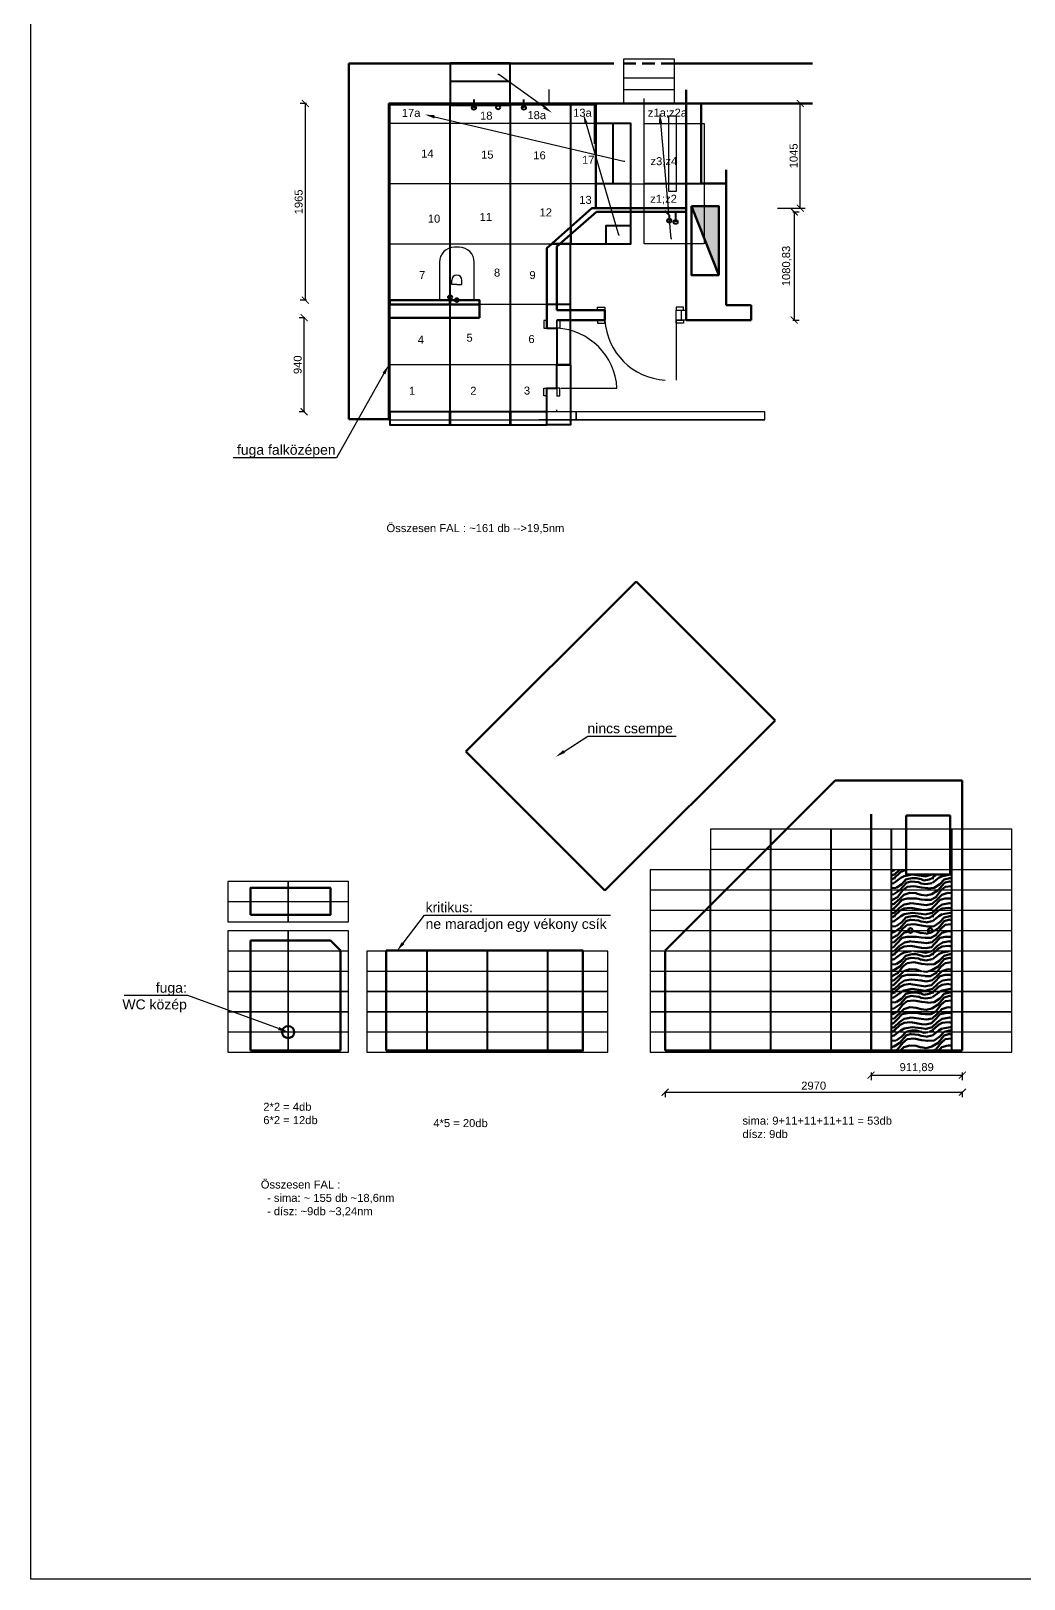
# Model space of a CAD drawing. Header units: metres. Extents: x -98677 to 89321, y -16450 to 242692.
# Drawn here: x 24521 to 34444, y 105716 to 121188 of the extents above; entities that cross this region are included whole.
import ezdxf
from ezdxf import colors
from ezdxf.entities.mleader import LeaderData, LeaderLine
from ezdxf.math import Vec2, Vec3

# ---------------------------------------------------------------- set-up
doc = ezdxf.new("R2010")
doc.units = ezdxf.units.M
doc.header["$LTSCALE"] = 0.001
doc.linetypes.add('DASHED', pattern=[19.05, 12.7, -6.35])
for name, color, linetype, lineweight in [('ajtók', 7, 'Continuous', 25), ('fűtés - vissza', 5, 'Continuous', 40), ('gépészet - víz', 5, 'Continuous', 40), ('külső fal', 7, 'Continuous', 50), ('külső fal - sz', 7, 'DASHED', 50)]:
    doc.layers.add(name, color=color, linetype=linetype, lineweight=lineweight)
for name, color, linetype in [('Csempe', 122, 'Continuous'), ('gépészet - víz - műtárgy', 252, 'Continuous'), ('lépcső', 170, 'Continuous'), ('Méret', 7, 'Continuous'), ('szerk', 70, 'Continuous'), ('újfal - gipszkarton', 1, 'Continuous')]:
    doc.layers.add(name, color=color, linetype=linetype)
doc.layers.add('gépészet - víz - csatorna', color=7, linetype='Continuous', lineweight=40, true_color=0x985223)
doc.styles.add('dada', font='arial.ttf', dxfattribs={"height": 80})
doc.dimstyles.new('kicsi folyamatos', dxfattribs={"dimscale": 100, "dimtxt": 1, "dimasz": 0.7, "dimexe": 0.5, "dimexo": 0, "dimgap": 0.25, "dimtad": 1, "dimtxsty": 'dada', "dimblk1": 'ARCHTICK', "dimblk2": 'ARCHTICK', "dimsah": 1, "dimcen": 2.5, "dimadec": 0, "dimazin": 0, "dimtfac": 1, "dimtmove": 0, "dimatfit": 3, "dimldrblk": 'ARCHTICK', "dimfxl": 1, "dimarcsym": 0})

# ---------------------------------------------------------------- blocks, each defined once
blk = doc.blocks.new('WC')
at = {"layer": 'gépészet - víz - műtárgy', "ltscale": 10000}
for p, q in [((0, 174), (0, -174)), ((379, 174), (0, 174)), ((155, 0), (155, 50)), ((155, 50), (201, 50)), ((251, 0), (251, 0)), ((529, -24), (529, 24)), ((155, 0), (155, -50)), ((155, -50), (201, -50)), ((251, 0), (251, 0)), ((0, -174), (379, -174))]:
    blk.add_line(p, q, dxfattribs=at)
for centre, radius, start, end in [((379, 24), 150, 0, 90), ((201, 0), 50, 0, 90), ((201, 0), 50, 270, 0), ((379, -24), 150, 270, 0)]:
    blk.add_arc(centre, radius, start, end, dxfattribs=at)
blk = doc.blocks.new('_ArchTick')
at = {"color": 0, "linetype": 'ByBlock', "const_width": 0.15}
blk.add_lwpolyline([(-0.5, -0.5), (0.5, 0.5)], dxfattribs=at)
blk = doc.blocks.new('*D348')
at = {"layer": 'Defpoints', "color": 0, "ltscale": 10000}
for p in [(27273, 120463), (27262, 118498), (27273, 118498)]:
    blk.add_point(p, dxfattribs=at)
at = {"layer": 'Méret', "color": 0, "lineweight": -2, "ltscale": 10000}
for p, q in [((27273, 120463), (27212, 120463)), ((27262, 120463), (27262, 118498)), ((27273, 118498), (27212, 118498))]:
    blk.add_line(p, q, dxfattribs=at)
at = {"layer": 'Méret', "color": 0, "lineweight": -2, "ltscale": 10000, "xscale": 70, "yscale": 70, "zscale": 70}
for p, rotation in [((27262, 120463), 90), ((27262, 118498), 270)]:
    blk.add_blockref('_ArchTick', p, dxfattribs=dict(at, rotation=rotation))
at = {"layer": 'Méret', "color": 0, "ltscale": 10000, "insert": (27196, 119480), "char_height": 80, "attachment_point": 5, "rotation": 90, "style": 'dada'}
blk.add_mtext('1965', dxfattribs=at)
blk = doc.blocks.new('*D349')
at = {"layer": 'Defpoints', "color": 0, "ltscale": 10000}
for p in [(27251, 118322), (27256, 118322), (27256, 117382)]:
    blk.add_point(p, dxfattribs=at)
at = {"layer": 'Méret', "color": 0, "lineweight": -2, "ltscale": 10000}
for p, q in [((27256, 118322), (27201, 118322)), ((27251, 117382), (27251, 118322)), ((27256, 117382), (27201, 117382))]:
    blk.add_line(p, q, dxfattribs=at)
at = {"layer": 'Méret', "color": 0, "lineweight": -2, "ltscale": 10000, "xscale": 70, "yscale": 70, "zscale": 70}
for p, rotation in [((27251, 118322), 90), ((27251, 117382), 270)]:
    blk.add_blockref('_ArchTick', p, dxfattribs=dict(at, rotation=rotation))
at = {"layer": 'Méret', "color": 0, "ltscale": 10000, "insert": (27186, 117852), "char_height": 80, "attachment_point": 5, "rotation": 90, "style": 'dada'}
blk.add_mtext('940', dxfattribs=at)
blk = doc.blocks.new('*D351')
at = {"layer": 'Defpoints', "color": 0, "ltscale": 10000}
for p in [(32208, 120463), (32300, 120463), (31979, 119418)]:
    blk.add_point(p, dxfattribs=at)
at = {"layer": 'külső fal', "color": 0, "lineweight": -2, "ltscale": 10000}
for p, q in [((32300, 120463), (32158, 120463)), ((32208, 119418), (32208, 120463)), ((31979, 119418), (32258, 119418))]:
    blk.add_line(p, q, dxfattribs=at)
at = {"layer": 'külső fal', "color": 0, "lineweight": -2, "ltscale": 10000, "xscale": 70, "yscale": 70, "zscale": 70}
for p, rotation in [((32208, 120463), 90), ((32208, 119418), 270)]:
    blk.add_blockref('_ArchTick', p, dxfattribs=dict(at, rotation=rotation))
at = {"layer": 'külső fal', "color": 0, "ltscale": 10000, "insert": (32142, 119940), "char_height": 80, "attachment_point": 5, "rotation": 90, "style": 'dada'}
blk.add_mtext('1045', dxfattribs=at)
blk = doc.blocks.new('*D352')
at = {"layer": 'Defpoints', "color": 0, "ltscale": 10000}
for p in [(32133, 119380), (32133, 118299), (32147, 118299)]:
    blk.add_point(p, dxfattribs=at)
at = {"layer": 'külső fal', "color": 0, "lineweight": -2, "ltscale": 10000}
for p, q in [((32133, 119380), (32197, 119380)), ((32147, 119380), (32147, 118299)), ((32133, 118299), (32197, 118299))]:
    blk.add_line(p, q, dxfattribs=at)
at = {"layer": 'külső fal', "color": 0, "lineweight": -2, "ltscale": 10000, "xscale": 70, "yscale": 70, "zscale": 70}
for p, rotation in [((32147, 119380), 90), ((32147, 118299), 270)]:
    blk.add_blockref('_ArchTick', p, dxfattribs=dict(at, rotation=rotation))
at = {"layer": 'külső fal', "color": 0, "ltscale": 10000, "insert": (32074, 118839), "char_height": 80, "attachment_point": 5, "rotation": 90, "style": 'dada'}
blk.add_mtext('1080,83', dxfattribs=at)
blk = doc.blocks.new('*D376')
at = {"layer": 'Defpoints', "color": 0, "ltscale": 10000}
for p in [(30857, 110590), (33827, 110590), (33827, 110581)]:
    blk.add_point(p, dxfattribs=at)
at = {"layer": 'Méret', "color": 0, "lineweight": -2, "ltscale": 10000}
for p, q in [((30857, 110590), (30857, 110531)), ((30857, 110581), (33827, 110581)), ((33827, 110590), (33827, 110531))]:
    blk.add_line(p, q, dxfattribs=at)
at = {"layer": 'Méret', "color": 0, "lineweight": -2, "ltscale": 10000, "xscale": 70, "yscale": 70, "zscale": 70, "rotation": 180}
blk.add_blockref('_ArchTick', (30857, 110581), dxfattribs=at)
at = {"layer": 'Méret', "color": 0, "lineweight": -2, "ltscale": 10000, "xscale": 70, "yscale": 70, "zscale": 70}
blk.add_blockref('_ArchTick', (33827, 110581), dxfattribs=at)
at = {"layer": 'Méret', "color": 0, "ltscale": 10000, "insert": (32342, 110647), "char_height": 80, "attachment_point": 5, "style": 'dada'}
blk.add_mtext('2970', dxfattribs=at)
blk = doc.blocks.new('*D377')
at = {"layer": 'Defpoints', "color": 0, "ltscale": 10000}
for p in [(32915, 110778), (33827, 110778), (33827, 110752)]:
    blk.add_point(p, dxfattribs=at)
at = {"layer": 'Méret', "color": 0, "lineweight": -2, "ltscale": 10000}
for p, q in [((32915, 110778), (32915, 110702)), ((32915, 110752), (33827, 110752)), ((33827, 110778), (33827, 110702))]:
    blk.add_line(p, q, dxfattribs=at)
at = {"layer": 'Méret', "color": 0, "lineweight": -2, "ltscale": 10000, "xscale": 70, "yscale": 70, "zscale": 70, "rotation": 180}
blk.add_blockref('_ArchTick', (32915, 110752), dxfattribs=at)
at = {"layer": 'Méret', "color": 0, "lineweight": -2, "ltscale": 10000, "xscale": 70, "yscale": 70, "zscale": 70}
blk.add_blockref('_ArchTick', (33827, 110752), dxfattribs=at)
at = {"layer": 'Méret', "color": 0, "ltscale": 10000, "insert": (33371, 110825), "char_height": 80, "attachment_point": 5, "style": 'dada'}
blk.add_mtext('911,89', dxfattribs=at)

msp = doc.modelspace()

# ---------------------------------------------------------------- hatches: boundary and pattern name
at = {"layer": 'külső fal', "ltscale": 10000}
msp.add_hatch(color=256, dxfattribs=at).paths.add_polyline_path([(31119.466, 119438.571), (31393.811, 119438.571), (31393.811, 118748.083)])
h = msp.add_hatch(dxfattribs=at)
h.set_pattern_fill('WOOD3', color=256, scale=15, style=0)
h.set_pattern_definition([(355.2364, (5601.3, 7628.607), (-4191.000361, 380.996774), [45.8785, -4541.9692]), (11.3099, (5647.02, 7624.8), (1524.000287, 380.9991), [58.282, -1884.4447]), (45, (5704.17, 7636.23), (3e-14, 381.0001), [43.1052, -495.71]), (46.8476, (5734.649, 7666.707), (5334.0010797, 5714.9990618), [83.5598, -8272.4225]), (12.9946, (5791.8, 7727.667), (-3429.0002925, -761.999077), [50.8319, -5032.3421]), (0, (5841.33, 7739.1), (381, 381), [95.25, -285.75]), (350.5377, (5936.58, 7739.097), (-1905.000295, 380.99929), [46.3506, -2271.1818]), (354.2894, (5601.3, 7731.477), (-3428.99978, 381.000501), [38.2901, -3790.7126]), (0, (5639.4, 7727.67), (381, 381), [57.15, -323.85]), (28.3008, (5696.55, 7727.667), (4190.9981406, 2286.003381), [56.2539, -5569.1437]), (52.125, (5746.08, 7754.337), (-1524.000711, -1904.999657), [86.8813, -4257.187]), (39.2894, (5799.42, 7822.917), (2286.000244, 1904.99986), [54.1504, -5360.8773]), (6.3402, (5841.33, 7857.207), (3047.999772, 381.000602), [69.0021, -3381.0995]), (348.1113, (5909.909, 7864.827), (-5333.9989717, 1143.004014), [73.9769, -7323.7051]), (353.2902, (5601.299, 7849.587), (3429.00038, -380.9976688), [65.2165, -6456.4527]), (3.3665, (5666.069, 7841.967), (6095.9997417, 381.004177), [64.882, -6423.3144]), (33.6901, (5730.84, 7845.78), (-761.99983, -381.00051), [68.6859, -1305.0294]), (47.4896, (5787.989, 7883.877), (3809.9964637, 4191.0033047), [62.0222, -6140.2082]), (14.9314, (5829.899, 7929.597), (4191.000204, 1142.9988395), [59.1472, -5855.5635]), (0, (5887.05, 7944.84), (381, 381), [45.72, -335.28]), (347.0054, (5932.77, 7944.837), (3429.0002925, -761.999077), [50.8319, -5032.3421]), (0, (5719.4, 7563.84), (381, 381), [0, -381]), (223.1524, (5772.749, 7620.987), (5714.9990618, 5334.0010797), [83.5598, -8272.4225]), (206.5651, (5711.79, 7944.84), (-380.99968, -381.0005), [34.0778, -817.8641]), (188.1301, (5681.31, 7929.597), (-2285.999915, -380.999755), [53.8814, -2640.1951]), (156.8014, (5627.97, 7921.977), (-1904.999897, 762.000505), [29.0162, -2872.5933]), (26.5651, (5772.75, 7620.99), (380.99968, 381.0005), [42.597, -809.345]), (6.7098, (5810.849, 7640.037), (-3429.00038, -380.9976688), [65.2165, -6456.4527]), (349.8753, (5875.619, 7647.657), (6476.9995389, -1143.0032723), [108.3674, -10728.387]), (349.6952, (5601.3, 7586.697), (2286.000366, -380.998048), [42.597, -4217.1122]), (15.5241, (5643.209, 7579.077), (-4191.0003904, -1142.9991533), [71.1765, -7046.4906]), (42.8789, (5711.789, 7598.127), (-4953.000302, -4571.999906), [72.79, -7206.2047]), (34.6952, (5765.129, 7647.657), (3809.9978127, 2667.00328), [60.2414, -5963.8974]), (9.4623, (5814.66, 7681.947), (1905.000295, 380.99929), [69.526, -2248.0067]), (353.4181, (5883.239, 7693.377), (-6477.0005479, 761.9949328), [99.7172, -9872.0072]), (351.8699, (5601.3, 7681.947), (-2285.999915, 380.999755), [53.8814, -2640.1951]), (11.3099, (5654.64, 7674.33), (1524.000287, 380.9991), [58.282, -1884.4447]), (42.5104, (5711.789, 7685.757), (-4191.0033047, -3809.9964637), [62.0222, -6140.2082]), (45, (5757.5, 7727.67), (3e-14, 381.0001), [70.0461, -468.7694]), (17.354, (5807.039, 7777.197), (-4953.0007693, -1523.9979054), [63.8674, -6322.8565]), (356.6335, (5867.999, 7796.247), (-6095.9997417, 381.004177), [64.882, -6423.3144]), (342.8973, (5932.77, 7792.437), (3810.0006595, -1142.998283), [51.8217, -5130.3387]), (351.2538, (5601.3, 7777.197), (2666.999747, -381.001599), [50.1125, -4961.1599]), (14.9314, (5650.829, 7769.577), (4191.000204, 1142.9988395), [59.1472, -5855.5635]), (32.0054, (5707.98, 7784.817), (-1904.999598, -1143.000421), [71.8871, -3522.46]), (49.8991, (5768.939, 7822.917), (-4190.9992608, -4953.0007352), [94.6385, -9369.2053]), (15.9454, (5829.9, 7895.307), (-1524.000048, -380.999958), [55.4744, -2718.2475]), (353.991, (5883.239, 7910.547), (3809.999905, -380.99974), [72.79, -7206.2047]), (336.8014, (5955.63, 7902.927), (1904.999897, -762.000505), [29.0162, -2872.5933]), (350.5377, (5601.3, 7891.497), (-1905.000295, 380.99929), [46.3506, -2271.1818]), (10.008, (5647.019, 7883.877), (4190.9998303, 762.001323), [65.7709, -6511.309]), (37.4054, (5711.789, 7895.307), (4952.9971292, 3810.003792), [81.5374, -8072.2184]), (29.0546, (5776.56, 7563.837), (2667.000147, 1524.00001), [39.2262, -3883.4088]), (10.7843, (5810.849, 7582.887), (-6095.999811, -1143.0002094), [81.4487, -8063.4013]), (352.875, (5890.86, 7598.127), (-2667.000145, 380.999345), [92.1517, -2979.5686])])
h.paths.add_polyline_path([(33118.716, 112601.567), (33118.716, 112401.567), (33718.716, 112401.567), (33718.716, 112601.567)])
h.paths.add_polyline_path([(33118.716, 112804.567), (33267.161, 112804.567), (33267.161, 112757.455), (33707.161, 112757.455), (33707.161, 112804.567), (33718.716, 112804.567), (33718.716, 112604.567), (33118.716, 112604.567)])
h.paths.add_polyline_path([(33118.716, 112398.567), (33718.716, 112398.567), (33718.716, 112198.567), (33528.361, 112198.567, 0.951144044), (33483.99, 112198.567), (33330.331, 112198.567, 0.951144044), (33285.96, 112198.567), (33118.716, 112198.567)])
h.paths.add_polyline_path([(33118.716, 111789.567), (33118.716, 111589.567), (33718.716, 111589.567), (33718.716, 111789.567)])
h.paths.add_polyline_path([(33118.716, 111383.567), (33118.716, 111183.567), (33718.716, 111183.567), (33718.716, 111383.567)])
h.paths.add_polyline_path([(33118.716, 112195.567), (33286.013, 112195.567, 0.91831596), (33330.278, 112195.567), (33484.043, 112195.567, 0.91831596), (33528.308, 112195.567), (33718.716, 112195.567), (33718.716, 111995.567), (33118.716, 111995.567)])
h.paths.add_polyline_path([(33118.716, 111992.567), (33118.716, 111792.567), (33718.716, 111792.567), (33718.716, 111992.567)])
h.paths.add_polyline_path([(33118.716, 111586.567), (33118.716, 111386.567), (33718.716, 111386.567), (33718.716, 111586.567)])
h.paths.add_polyline_path([(33718.716, 110997.455), (33718.716, 111180.567), (33118.716, 111180.567), (33118.716, 110997.455)])

# ---------------------------------------------------------------- linework, layer by layer
at = {"ltscale": 10000}
for p, q in [((30166.448, 120462.758), (30166.448, 119462.758)), ((31096.448, 120462.758), (30196.448, 120462.758)), ((31066.448, 119462.758), (31066.448, 120462.758))]:
    msp.add_line(p, q, dxfattribs=at)
msp.add_lwpolyline([(24521.022, 133538.16), (89320.646, 133538.16), (89320.646, 105716.099), (24521.022, 105716.099)], close=True, dxfattribs=at)
at = {"layer": 'ajtók', "ltscale": 10000}
for p, q in [((30966.448, 118298.758), (30966.448, 117698.758)), ((29816.448, 117618.758), (30376.448, 117618.758))]:
    msp.add_line(p, q, dxfattribs=at)
for points in [[(30946.448, 120457.564), (30446.448, 120457.564), (30446.448, 120909.936), (30946.448, 120909.936)], [(30256.448, 118398.758), (30180.492, 118398.758), (30180.492, 118428.885), (30256.448, 118428.885)], [(30966.448, 118398.758), (31042.405, 118398.758), (31042.405, 118428.885), (30966.448, 118428.885)], [(29676.448, 118218.758), (29676.448, 118294.714), (29646.321, 118294.714), (29646.321, 118218.758)], [(29776.448, 118218.758), (29776.448, 118294.714), (29806.575, 118294.714), (29806.575, 118218.758)], [(30256.448, 118298.758), (30180.492, 118298.758), (30180.492, 118268.631), (30256.448, 118268.631)], [(30966.448, 118298.758), (31042.405, 118298.758), (31042.405, 118268.631), (30966.448, 118268.631)], [(29676.448, 117618.758), (29676.448, 117542.802), (29646.321, 117542.802), (29646.321, 117618.758)], [(29776.448, 117618.758), (29776.448, 117542.802), (29806.575, 117542.802), (29806.575, 117618.758)]]:
    msp.add_lwpolyline(points, close=True, dxfattribs=at)
msp.add_lwpolyline([(30946.448, 120600.189), (30446.448, 120600.189), (30446.448, 120719.688), (30946.448, 120719.688)], dxfattribs=at)
for centre, start, end in [((29739.658, 117581.968), 3.3065792, 86.6934208), ((30893.239, 118335.548), 183.3065792, 266.6934208)]:
    msp.add_arc(centre, 637.852, start, end, dxfattribs=at)
at = {"layer": 'Csempe', "ltscale": 10000}
for p, q in [((30166.448, 119660.709), (30756.99, 119660.709)), ((28096.448, 118321.709), (28096.448, 117381.709))]:
    msp.add_line(p, q, dxfattribs=at)
for points in [[(28709.448, 120266.709), (29309.448, 120266.709), (29309.448, 120866.709), (28709.448, 120866.709)], [(29915.448, 120266.709), (30166.448, 120266.709), (30166.448, 120447.462), (29915.448, 120447.462)], [(28106.448, 119663.709), (28706.448, 119663.709), (28706.448, 120263.709), (28106.448, 120263.709)], [(28709.448, 119663.709), (29309.448, 119663.709), (29309.448, 120263.709), (28709.448, 120263.709)], [(29312.448, 119663.709), (29912.448, 119663.709), (29912.448, 120263.709), (29312.448, 120263.709)], [(29915.448, 119663.709), (30515.448, 119663.709), (30515.448, 120263.709), (29915.448, 120263.709)], [(30646.448, 120263.709), (31246.448, 120263.709), (31246.448, 119663.709), (30646.448, 119663.709)], [(28106.448, 119060.709), (28706.448, 119060.709), (28706.448, 119660.709), (28106.448, 119660.709)], [(28709.448, 119060.709), (29309.448, 119060.709), (29309.448, 119660.709), (28709.448, 119660.709)], [(29312.448, 119060.709), (29912.448, 119060.709), (29912.448, 119660.709), (29312.448, 119660.709)], [(29915.448, 119060.709), (30515.448, 119060.709), (30515.448, 119660.709), (29915.448, 119660.709)], [(30646.448, 119660.709), (31246.448, 119660.709), (31246.448, 119060.709), (30646.448, 119060.709)], [(28106.448, 118457.709), (28706.448, 118457.709), (28706.448, 119057.709), (28106.448, 119057.709)], [(28709.448, 118457.709), (29309.448, 118457.709), (29309.448, 119057.709), (28709.448, 119057.709)], [(29312.448, 118457.709), (29912.448, 118457.709), (29912.448, 119057.709), (29312.448, 119057.709)], [(28106.448, 117854.709), (28706.448, 117854.709), (28706.448, 118454.709), (28106.448, 118454.709)], [(28709.448, 117854.709), (29309.448, 117854.709), (29309.448, 118454.709), (28709.448, 118454.709)], [(29312.448, 117854.709), (29912.448, 117854.709), (29912.448, 118454.709), (29312.448, 118454.709)], [(28106.448, 117251.709), (28706.448, 117251.709), (28706.448, 117851.709), (28106.448, 117851.709)], [(28709.448, 117251.709), (29309.448, 117251.709), (29309.448, 117851.709), (28709.448, 117851.709)], [(29312.448, 117251.709), (29912.448, 117251.709), (29912.448, 117851.709), (29312.448, 117851.709)], [(31309.716, 113010.567), (31909.716, 113010.567), (31909.716, 113210.567), (31309.716, 113210.567)], [(31912.716, 113010.567), (32512.716, 113010.567), (32512.716, 113210.567), (31912.716, 113210.567)], [(32515.716, 113010.567), (33115.716, 113010.567), (33115.716, 113210.567), (32515.716, 113210.567)], [(33118.716, 113010.567), (33718.716, 113010.567), (33718.716, 113210.567), (33118.716, 113210.567)], [(33721.716, 113010.567), (34321.716, 113010.567), (34321.716, 113210.567), (33721.716, 113210.567)], [(31309.716, 112807.567), (31909.716, 112807.567), (31909.716, 113007.567), (31309.716, 113007.567)], [(31912.716, 112807.567), (32512.716, 112807.567), (32512.716, 113007.567), (31912.716, 113007.567)], [(32515.716, 112807.567), (33115.716, 112807.567), (33115.716, 113007.567), (32515.716, 113007.567)], [(33118.716, 112807.567), (33718.716, 112807.567), (33718.716, 113007.567), (33118.716, 113007.567)], [(33721.716, 112807.567), (34321.716, 112807.567), (34321.716, 113007.567), (33721.716, 113007.567)], [(30706.716, 112604.567), (31306.716, 112604.567), (31306.716, 112804.567), (30706.716, 112804.567)], [(31309.716, 112604.567), (31909.716, 112604.567), (31909.716, 112804.567), (31309.716, 112804.567)], [(31912.716, 112604.567), (32512.716, 112604.567), (32512.716, 112804.567), (31912.716, 112804.567)], [(32515.716, 112604.567), (33115.716, 112604.567), (33115.716, 112804.567), (32515.716, 112804.567)], [(33118.716, 112604.567), (33718.716, 112604.567), (33718.716, 112804.567), (33118.716, 112804.567)], [(33721.716, 112604.567), (34321.716, 112604.567), (34321.716, 112804.567), (33721.716, 112804.567)], [(26489.494, 112487.635), (27089.494, 112487.635), (27089.494, 112687.635), (26489.494, 112687.635)], [(27092.494, 112487.635), (27692.494, 112487.635), (27692.494, 112687.635), (27092.494, 112687.635)], [(26489.494, 112284.635), (27089.494, 112284.635), (27089.494, 112484.635), (26489.494, 112484.635)], [(27092.494, 112284.635), (27692.494, 112284.635), (27692.494, 112484.635), (27092.494, 112484.635)], [(30706.716, 112401.567), (31306.716, 112401.567), (31306.716, 112601.567), (30706.716, 112601.567)], [(31309.716, 112401.567), (31909.716, 112401.567), (31909.716, 112601.567), (31309.716, 112601.567)], [(31912.716, 112401.567), (32512.716, 112401.567), (32512.716, 112601.567), (31912.716, 112601.567)], [(32515.716, 112401.567), (33115.716, 112401.567), (33115.716, 112601.567), (32515.716, 112601.567)], [(33118.716, 112401.567), (33718.716, 112401.567), (33718.716, 112601.567), (33118.716, 112601.567)], [(33721.716, 112401.567), (34321.716, 112401.567), (34321.716, 112601.567), (33721.716, 112601.567)], [(30706.716, 112198.567), (31306.716, 112198.567), (31306.716, 112398.567), (30706.716, 112398.567)], [(31309.716, 112198.567), (31909.716, 112198.567), (31909.716, 112398.567), (31309.716, 112398.567)], [(31912.716, 112198.567), (32512.716, 112198.567), (32512.716, 112398.567), (31912.716, 112398.567)], [(32515.716, 112198.567), (33115.716, 112198.567), (33115.716, 112398.567), (32515.716, 112398.567)], [(33118.716, 112198.567), (33718.716, 112198.567), (33718.716, 112398.567), (33118.716, 112398.567)], [(33721.716, 112198.567), (34321.716, 112198.567), (34321.716, 112398.567), (33721.716, 112398.567)], [(26489.494, 111995.567), (27089.494, 111995.567), (27089.494, 112195.567), (26489.494, 112195.567)], [(27092.494, 111995.567), (27692.494, 111995.567), (27692.494, 112195.567), (27092.494, 112195.567)], [(30706.716, 111995.567), (31306.716, 111995.567), (31306.716, 112195.567), (30706.716, 112195.567)], [(31309.716, 111995.567), (31909.716, 111995.567), (31909.716, 112195.567), (31309.716, 112195.567)], [(31912.716, 111995.567), (32512.716, 111995.567), (32512.716, 112195.567), (31912.716, 112195.567)], [(32515.716, 111995.567), (33115.716, 111995.567), (33115.716, 112195.567), (32515.716, 112195.567)], [(33118.716, 111995.567), (33718.716, 111995.567), (33718.716, 112195.567), (33118.716, 112195.567)], [(33721.716, 111995.567), (34321.716, 111995.567), (34321.716, 112195.567), (33721.716, 112195.567)], [(26489.494, 111792.567), (27089.494, 111792.567), (27089.494, 111992.567), (26489.494, 111992.567)], [(27092.494, 111792.567), (27692.494, 111792.567), (27692.494, 111992.567), (27092.494, 111992.567)], [(27877.684, 111792.567), (28477.684, 111792.567), (28477.684, 111992.567), (27877.684, 111992.567)], [(28480.684, 111792.567), (29080.684, 111792.567), (29080.684, 111992.567), (28480.684, 111992.567)], [(29083.684, 111792.567), (29683.684, 111792.567), (29683.684, 111992.567), (29083.684, 111992.567)], [(29686.684, 111792.567), (30286.684, 111792.567), (30286.684, 111992.567), (29686.684, 111992.567)], [(30706.716, 111792.567), (31306.716, 111792.567), (31306.716, 111992.567), (30706.716, 111992.567)], [(31309.716, 111792.567), (31909.716, 111792.567), (31909.716, 111992.567), (31309.716, 111992.567)], [(31912.716, 111792.567), (32512.716, 111792.567), (32512.716, 111992.567), (31912.716, 111992.567)], [(32515.716, 111792.567), (33115.716, 111792.567), (33115.716, 111992.567), (32515.716, 111992.567)], [(33118.716, 111792.567), (33718.716, 111792.567), (33718.716, 111992.567), (33118.716, 111992.567)], [(33721.716, 111792.567), (34321.716, 111792.567), (34321.716, 111992.567), (33721.716, 111992.567)], [(26489.494, 111589.567), (27089.494, 111589.567), (27089.494, 111789.567), (26489.494, 111789.567)], [(27092.494, 111589.567), (27692.494, 111589.567), (27692.494, 111789.567), (27092.494, 111789.567)], [(27877.684, 111589.567), (28477.684, 111589.567), (28477.684, 111789.567), (27877.684, 111789.567)], [(28480.684, 111589.567), (29080.684, 111589.567), (29080.684, 111789.567), (28480.684, 111789.567)], [(29083.684, 111589.567), (29683.684, 111589.567), (29683.684, 111789.567), (29083.684, 111789.567)], [(29686.684, 111589.567), (30286.684, 111589.567), (30286.684, 111789.567), (29686.684, 111789.567)], [(30706.716, 111589.567), (31306.716, 111589.567), (31306.716, 111789.567), (30706.716, 111789.567)], [(31309.716, 111589.567), (31909.716, 111589.567), (31909.716, 111789.567), (31309.716, 111789.567)], [(31912.716, 111589.567), (32512.716, 111589.567), (32512.716, 111789.567), (31912.716, 111789.567)], [(32515.716, 111589.567), (33115.716, 111589.567), (33115.716, 111789.567), (32515.716, 111789.567)], [(33118.716, 111589.567), (33718.716, 111589.567), (33718.716, 111789.567), (33118.716, 111789.567)], [(33721.716, 111589.567), (34321.716, 111589.567), (34321.716, 111789.567), (33721.716, 111789.567)], [(26489.494, 111386.567), (27089.494, 111386.567), (27089.494, 111586.567), (26489.494, 111586.567)], [(27092.494, 111386.567), (27692.494, 111386.567), (27692.494, 111586.567), (27092.494, 111586.567)], [(27877.684, 111386.567), (28477.684, 111386.567), (28477.684, 111586.567), (27877.684, 111586.567)], [(28480.684, 111386.567), (29080.684, 111386.567), (29080.684, 111586.567), (28480.684, 111586.567)], [(29083.684, 111386.567), (29683.684, 111386.567), (29683.684, 111586.567), (29083.684, 111586.567)], [(29686.684, 111386.567), (30286.684, 111386.567), (30286.684, 111586.567), (29686.684, 111586.567)], [(30706.716, 111386.567), (31306.716, 111386.567), (31306.716, 111586.567), (30706.716, 111586.567)], [(31309.716, 111386.567), (31909.716, 111386.567), (31909.716, 111586.567), (31309.716, 111586.567)], [(31912.716, 111386.567), (32512.716, 111386.567), (32512.716, 111586.567), (31912.716, 111586.567)], [(32515.716, 111386.567), (33115.716, 111386.567), (33115.716, 111586.567), (32515.716, 111586.567)], [(33118.716, 111386.567), (33718.716, 111386.567), (33718.716, 111586.567), (33118.716, 111586.567)], [(33721.716, 111386.567), (34321.716, 111386.567), (34321.716, 111586.567), (33721.716, 111586.567)], [(26489.494, 111183.567), (27089.494, 111183.567), (27089.494, 111383.567), (26489.494, 111383.567)], [(27092.494, 111183.567), (27692.494, 111183.567), (27692.494, 111383.567), (27092.494, 111383.567)], [(27877.684, 111183.567), (28477.684, 111183.567), (28477.684, 111383.567), (27877.684, 111383.567)], [(28480.684, 111183.567), (29080.684, 111183.567), (29080.684, 111383.567), (28480.684, 111383.567)], [(29083.684, 111183.567), (29683.684, 111183.567), (29683.684, 111383.567), (29083.684, 111383.567)], [(29686.684, 111183.567), (30286.684, 111183.567), (30286.684, 111383.567), (29686.684, 111383.567)], [(30706.716, 111183.567), (31306.716, 111183.567), (31306.716, 111383.567), (30706.716, 111383.567)], [(31309.716, 111183.567), (31909.716, 111183.567), (31909.716, 111383.567), (31309.716, 111383.567)], [(31912.716, 111183.567), (32512.716, 111183.567), (32512.716, 111383.567), (31912.716, 111383.567)], [(32515.716, 111183.567), (33115.716, 111183.567), (33115.716, 111383.567), (32515.716, 111383.567)], [(33118.716, 111183.567), (33718.716, 111183.567), (33718.716, 111383.567), (33118.716, 111383.567)], [(33721.716, 111183.567), (34321.716, 111183.567), (34321.716, 111383.567), (33721.716, 111383.567)], [(26489.494, 110980.567), (27089.494, 110980.567), (27089.494, 111180.567), (26489.494, 111180.567)], [(27092.494, 110980.567), (27692.494, 110980.567), (27692.494, 111180.567), (27092.494, 111180.567)], [(27877.684, 110980.567), (28477.684, 110980.567), (28477.684, 111180.567), (27877.684, 111180.567)], [(28480.684, 110980.567), (29080.684, 110980.567), (29080.684, 111180.567), (28480.684, 111180.567)], [(29083.684, 110980.567), (29683.684, 110980.567), (29683.684, 111180.567), (29083.684, 111180.567)], [(29686.684, 110980.567), (30286.684, 110980.567), (30286.684, 111180.567), (29686.684, 111180.567)], [(30706.716, 110980.567), (31306.716, 110980.567), (31306.716, 111180.567), (30706.716, 111180.567)], [(31309.716, 110980.567), (31909.716, 110980.567), (31909.716, 111180.567), (31309.716, 111180.567)], [(31912.716, 110980.567), (32512.716, 110980.567), (32512.716, 111180.567), (31912.716, 111180.567)], [(32515.716, 110980.567), (33115.716, 110980.567), (33115.716, 111180.567), (32515.716, 111180.567)], [(33118.716, 110980.567), (33718.716, 110980.567), (33718.716, 111180.567), (33118.716, 111180.567)], [(33721.716, 110980.567), (34321.716, 110980.567), (34321.716, 111180.567), (33721.716, 111180.567)]]:
    msp.add_lwpolyline(points, close=True, dxfattribs=at)
for points in [[(28106.448, 120266.709), (28706.448, 120266.709), (28706.448, 120447.67), (28106.448, 120447.67), (28106.448, 120266.709)], [(29312.448, 120266.709), (29912.448, 120266.709), (29912.448, 120447.67), (29312.448, 120447.67), (29312.448, 120266.709)]]:
    msp.add_lwpolyline(points, dxfattribs=at)
at = {"layer": 'fűtés - vissza', "ltscale": 10000}
for points in [[(28709.448, 120685.748), (29309.448, 120685.748), (29309.448, 120866.709), (28709.448, 120866.709), (28709.448, 120685.748)], [(28709.448, 120866.709), (28709.448, 120447.67), (29309.448, 120447.67), (29309.448, 120866.709), (28709.448, 120866.709)], [(30515.448, 120263.709), (30166.448, 120263.709), (30166.448, 119663.709), (30515.448, 119663.709), (30515.448, 120263.709)], [(30515.448, 119663.709), (30515.448, 120263.709), (30334.487, 120263.709), (30334.487, 119663.709), (30515.448, 119663.709)], [(30166.448, 119660.709), (30166.448, 119417.758), (30126.448, 119417.758), (29915.448, 119229.861), (29915.448, 119060.709), (30515.448, 119060.709), (30515.448, 119660.709), (30166.448, 119660.709)], [(29725.497, 119060.709), (29912.448, 119227.19), (29912.448, 119060.709), (29725.497, 119060.709)], [(29912.448, 119057.709), (29722.128, 119057.709), (29676.448, 119017.03), (29676.448, 118457.709), (29912.448, 118457.709), (29912.448, 119057.709)], [(29912.448, 117854.709), (29912.448, 118454.709), (29676.448, 118454.709), (29676.448, 118218.758), (29776.448, 118218.758), (29776.448, 117854.709), (29912.448, 117854.709)], [(29912.448, 117851.709), (29912.448, 117251.709), (29676.448, 117251.709), (29676.448, 117618.758), (29776.448, 117618.758), (29776.448, 117851.709), (29912.448, 117851.709)], [(28706.448, 117251.709), (28706.448, 117381.709), (28106.448, 117381.709), (28106.448, 117251.709), (28706.448, 117251.709)], [(29309.448, 117251.709), (29309.448, 117381.709), (28709.448, 117381.709), (28709.448, 117251.709), (29309.448, 117251.709)], [(29312.448, 117381.709), (29312.448, 117251.709), (29676.448, 117251.709), (29676.448, 117381.709), (29312.448, 117381.709)]]:
    msp.add_lwpolyline(points, dxfattribs=at)
for points in [[(30264.448, 119060.709), (30515.448, 119060.709), (30515.448, 119241.462), (30264.448, 119241.462)], [(28106.448, 118457.709), (28706.448, 118457.709), (28706.448, 118497.758), (28106.448, 118497.758)], [(28706.448, 118321.709), (28106.448, 118321.709), (28106.448, 118454.709), (28706.448, 118454.709)], [(28709.448, 118457.709), (29001.448, 118457.709), (29001.448, 118497.758), (28709.448, 118497.758)], [(29001.448, 118321.709), (28709.448, 118321.709), (28709.448, 118454.709), (29001.448, 118454.709)]]:
    msp.add_lwpolyline(points, close=True, dxfattribs=at)
at = {"layer": 'gépészet - víz', "ltscale": 10000}
for p, q in [((28946.448, 120502.422), (28946.448, 120420.722)), ((29446.448, 120420.722), (29446.448, 120502.422)), ((30962.35, 119370.596), (30962.35, 119278.999))]:
    msp.add_line(p, q, dxfattribs=at)
for centre in [(28946.448, 120420.722), (29446.448, 120420.722), (30962.35, 119278.999), (28709.186, 118527.922)]:
    msp.add_circle(centre, 20, dxfattribs=at)
at = {"layer": 'gépészet - víz - csatorna', "ltscale": 10000}
for p, q in [((30852.835, 119394.511), (30898.718, 119348.627)), ((30898.718, 119348.627), (30898.718, 119292.56))]:
    msp.add_line(p, q, dxfattribs=at)
for centre in [(29189.056, 120423.473), (30898.718, 119292.56), (28776.448, 118497.758)]:
    msp.add_circle(centre, 20, dxfattribs=at)
at = {"layer": 'gépészet - víz - műtárgy', "ltscale": 10000}
msp.add_line((29696.448, 120601.528), (29696.448, 120462.758), dxfattribs=at)
msp.add_lwpolyline([(30970.199, 119587.758), (30970.199, 120337.758), (30890.199, 120337.758), (30890.199, 119587.758)], close=True, dxfattribs=at)
for centre in [(28946.448, 120420.722), (29446.448, 120420.722)]:
    msp.add_circle(centre, 23.764, dxfattribs=at)
at = {"layer": 'külső fal'}
for p, q in [((27696.448, 120462.758), (27696.448, 120862.758)), ((27696.448, 120862.758), (30346.448, 120862.758)), ((27696.448, 120462.758), (27696.448, 120862.758)), ((27696.448, 117309.911), (27696.448, 120462.758)), ((28096.448, 118462.758), (28096.448, 120462.758)), ((28096.448, 120462.758), (29996.448, 120462.758)), ((28096.448, 120462.758), (28096.448, 117302.758)), ((32329.589, 120462.758), (28096.448, 120462.758)), ((30096.448, 120462.758), (31096.448, 120462.758)), ((31466.448, 119798.758), (31466.448, 118448.758)), ((31466.448, 119662.758), (31216.448, 119662.758)), ((28096.448, 118497.758), (29001.448, 118497.758)), ((28096.448, 118497.758), (29001.448, 118497.758)), ((29776.448, 118398.758), (30256.448, 118398.758)), ((31466.448, 118448.758), (31716.448, 118448.758)), ((29001.448, 118321.709), (28096.448, 118321.709)), ((30256.448, 118298.758), (29776.448, 118298.758)), ((31716.448, 118298.758), (31066.448, 118298.758))]:
    msp.add_line(p, q, dxfattribs=at)
at = {"layer": 'külső fal', "ltscale": 10000}
for p, q in [((30846.448, 120862.758), (32329.589, 120862.758)), ((31066.448, 120598.758), (31066.448, 118398.758)), ((30154.56, 120462.758), (30154.56, 120060.007)), ((30166.448, 120462.758), (30166.448, 120062.758)), ((31216.448, 119662.758), (31216.448, 120462.758)), ((30166.448, 120198.758), (30166.448, 119417.758)), ((30154.56, 120060.007), (30166.448, 120060.007)), ((29676.448, 119017.03), (30126.448, 119417.758)), ((29776.448, 119033.758), (30171.452, 119379.586)), ((31066.448, 119417.758), (30126.448, 119417.758)), ((30171.452, 119379.586), (31066.452, 119379.586)), ((31119.466, 119438.571), (31393.811, 118748.083)), ((29676.448, 118218.758), (29676.448, 119017.03)), ((29776.448, 119033.758), (29776.448, 118398.758)), ((29001.448, 118497.758), (29001.448, 118321.709)), ((30256.448, 118398.758), (30256.448, 118298.758)), ((31066.448, 118398.758), (31066.448, 118298.758)), ((31716.448, 118448.758), (31716.448, 118298.758)), ((27696.448, 117309.911), (28096.448, 117309.911)), ((28867.087, 113987.529), (30567.087, 115687.529)), ((31956.552, 114298.064), (30567.087, 115687.529)), ((30256.552, 112598.064), (31956.552, 114298.064)), ((30256.552, 112598.064), (28867.087, 113987.529)), ((30857.161, 111997.455), (32557.161, 113697.455)), ((33827.161, 113697.455), (32557.161, 113697.455)), ((33827.161, 110997.455), (33827.161, 113697.455)), ((32915.272, 110997.455), (32915.272, 113362.131)), ((33267.161, 113347.455), (33707.161, 113347.455)), ((33267.161, 112757.455), (33267.161, 113347.455)), ((33707.161, 113347.455), (33707.161, 112757.455)), ((33707.161, 112757.455), (33267.161, 112757.455)), ((26713.135, 110997.455), (26713.135, 112097.455)), ((26713.135, 112097.455), (27513.135, 112097.455)), ((27613.135, 111997.455), (27513.135, 112097.455)), ((27613.135, 111997.455), (27613.135, 110997.455)), ((30857.161, 110997.455), (30857.161, 111997.455)), ((27613.135, 110997.455), (26713.135, 110997.455)), ((30857.161, 110997.455), (33827.161, 110997.455))]:
    msp.add_line(p, q, dxfattribs=at)
for points in [[(31119.466, 119438.571), (31393.811, 119438.571), (31393.811, 118748.083), (31119.466, 118748.083)], [(26713.135, 112353.694), (27513.135, 112353.694), (27513.135, 112623.694), (26713.135, 112623.694)], [(28070.634, 110997.455), (30035.634, 110997.455), (30035.634, 111997.455), (28070.634, 111997.455)]]:
    msp.add_lwpolyline(points, close=True, dxfattribs=at)
for centre, radius in [((33308.146, 112197.455), 22.213), ((33506.176, 112197.455), 22.213), ((27090.923, 111182.133), 60)]:
    msp.add_circle(centre, radius, dxfattribs=at)
at = {"layer": 'külső fal - sz', "ltscale": 10000}
for p, q in [((30946.448, 120862.758), (30446.448, 120862.758)), ((30846.448, 120462.758), (30346.448, 120462.758))]:
    msp.add_line(p, q, dxfattribs=at)
at = {"layer": 'lépcső'}
msp.add_line((31846.448, 117302.758), (29596.448, 117302.758), dxfattribs=at)
at = {"layer": 'szerk', "ltscale": 10000}
msp.add_line((30646.448, 119307.744), (30646.448, 120511.659), dxfattribs=at)
at = {"layer": 'újfal - gipszkarton'}
for p, q in [((30966.448, 118398.758), (31066.448, 118398.758)), ((30966.448, 118398.758), (31066.448, 118398.758)), ((31066.448, 118298.758), (30966.448, 118298.758))]:
    msp.add_line(p, q, dxfattribs=at)
at = {"layer": 'újfal - gipszkarton', "ltscale": 10000}
for p, q in [((30966.448, 118298.758), (30966.448, 118398.758)), ((31016.448, 118398.758), (31016.448, 118298.758)), ((29676.448, 118298.758), (29676.448, 118218.758)), ((29776.448, 118218.758), (29676.448, 118218.758)), ((29776.448, 118298.758), (29776.448, 118218.758)), ((29676.448, 117618.758), (29676.448, 117538.758)), ((29776.448, 117618.758), (29676.448, 117618.758)), ((29776.448, 117618.758), (29776.448, 117538.758)), ((29676.448, 117402.758), (29676.448, 117381.709)), ((29776.448, 117381.709), (29776.448, 117402.758))]:
    msp.add_line(p, q, dxfattribs=at)
for points in [[(29968.958, 117381.709), (28096.448, 117381.709), (28096.448, 117302.758), (29968.958, 117302.758)], [(29968.958, 117302.758), (31853.34, 117302.758), (31853.34, 117381.709), (29968.958, 117381.709)]]:
    msp.add_lwpolyline(points, close=True, dxfattribs=at)

# ---------------------------------------------------------------- block references
at = {"layer": 'fűtés - vissza', "ltscale": 10000, "rotation": 90}
msp.add_blockref('WC', (28776.448, 118497.758), dxfattribs=at)

# ---------------------------------------------------------------- texts
at = {"layer": 'Csempe', "ltscale": 10000, "char_height": 80, "width": 210.13627, "attachment_point": 1, "style": 'dada'}
for s, insert in [('17a', (28225.961, 120409.797)), ('18', (29008.026, 120381.98)), ('18a', (29481.615, 120386.813)), ('13a', (29938.098, 120410.886)), ('z1a;z2a', (30684.856, 120412.016)), ('14', (28420.199, 120002.849)), ('15', (29018.46, 119992.414)), ('16', (29540.2, 119985.458)), ('17', (30027.157, 119940.24)), ('z3;z4', (30711.152, 119926.944)), ('13', (29999.331, 119540.24)), ('z1;z2', (30707.884, 119551.141)), ('10', (28486.286, 119352.413)), ('11', (29004.547, 119369.805)), ('12', (29602.809, 119415.022)), ('7', (28399.329, 118788.934)), ('8', (29147.156, 118813.282)), ('9', (29501.939, 118788.934)), ('4', (28385.416, 118141.977)), ('5', (28872.373, 118162.847)), ('6', (29491.504, 118148.934)), ('1', (28298.46, 117632.036)), ('2', (28910.634, 117632.036)), ('3', (29446.287, 117634.15))]:
    msp.add_mtext(s, dxfattribs=dict(at, insert=insert))
at = {"layer": 'Méret', "ltscale": 10000, "char_height": 80, "attachment_point": 1, "style": 'dada'}
for s, insert, width in [('Összesen FAL : ~161 db -->19,5nm', (28073.411, 116259.671), 2717.12338), ('2*2 = 4db\\P6*2 = 12db', (26842.208, 110476.163), 941.12338), ('4*5 = 20db', (28541.283, 110313.014), 941.12338), ('sima: 9+11+11+11+11 = 53db\\Pdísz: 9db', (31629.936, 110337.26), 1496.95463), ('Összesen FAL :\\P  - sima: ~ 155 db ~18,6nm\\P  - dísz: ~9db ~3,24nm', (26817.574, 109699.01), 2717.12338)]:
    msp.add_mtext(s, dxfattribs=dict(at, insert=insert, width=width))

# ---------------------------------------------------------------- dimensions: what is measured, and where the dimension line sits
at = {"layer": 'külső fal', "ltscale": 10000}
dim = msp.add_linear_dim(base=(32207.607, 120462.758), p1=(31979.47, 119417.758), p2=(32299.589, 120462.758), angle=90, dimstyle='kicsi folyamatos', dxfattribs=at)
dim.commit()
dim.dimension.update_dxf_attribs({"geometry": '*D351', "text_midpoint": (32141.761, 119940.258)})
dim = msp.add_aligned_dim(p1=(32133.065, 119379.586), p2=(32133.065, 118298.758), distance=13.973, dimstyle='kicsi folyamatos', dxfattribs=at)
dim.commit()
dim.dimension.update_dxf_attribs({"geometry": '*D352', "text_midpoint": (32073.962, 118839.172)})
at = {"layer": 'Méret', "ltscale": 10000}
for base, p1, p2, picture, middle in [((27261.975, 118497.758), (27273.225, 120462.758), (27273.225, 118497.758), '*D348', (27196.129, 119480.258)), ((27251.35, 118321.709), (27255.92, 117381.709), (27255.92, 118321.709), '*D349', (27185.504, 117851.709))]:
    dim = msp.add_linear_dim(base=base, p1=p1, p2=p2, angle=90, dimstyle='kicsi folyamatos', dxfattribs=at)
    dim.commit()
    dim.dimension.update_dxf_attribs({"geometry": picture, "text_midpoint": middle})
for base, p1, p2, picture, middle in [((33827.161, 110751.745), (32915.272, 110777.53), (33827.161, 110777.53), '*D377', (33371.217, 110824.821)), ((33827.161, 110581.237), (30857.161, 110589.907), (33827.161, 110589.907), '*D376', (32342.161, 110647.083))]:
    dim = msp.add_linear_dim(base=base, p1=p1, p2=p2, dimstyle='kicsi folyamatos', dxfattribs=at)
    dim.commit()
    dim.dimension.update_dxf_attribs({"geometry": picture, "text_midpoint": middle})

# ---------------------------------------------------------------- leaders
at = {"layer": 'fűtés - vissza', "ltscale": 10000}
ml = msp.add_multileader_mtext('Standard', dxfattribs=at)
ml.set_content('', color=256, style='dada')
ml.set_leader_properties()
ml.build(insert=Vec2(0, 0))
ml.multileader.update_dxf_attribs({"text_left_attachment_type": 6, "text_right_attachment_type": 6, "arrow_head_size": 100})
ctx = ml.context
ctx.base_point, ctx.char_height, ctx.arrow_head_size, ctx.plane_origin = Vec3(29183.622, 120752.676), 100, 100, Vec3(29727.263, 120369.977)
ctx.left_attachment, ctx.right_attachment, ctx.text_align_type = 6, 6, 2
notes = []
notes.append((ctx, [(0, (1, 1, 0), (29195.622, 120752.676), (-1, 0), 8, [(0, [(29727.263, 120369.977)], 256, [])])]))
ctx.mtext.insert, ctx.mtext.alignment = Vec3(29185.622, 120852.676), 3
ml = msp.add_multileader_mtext('Standard', dxfattribs=at)
ml.set_content('', color=256, style='dada')
ml.set_leader_properties()
ml.build(insert=Vec2(0, 0))
ml.multileader.update_dxf_attribs({"text_left_attachment_type": 6, "text_right_attachment_type": 6, "arrow_head_size": 100})
ctx = ml.context
ctx.base_point, ctx.char_height, ctx.arrow_head_size, ctx.plane_origin = Vec3(30454.431, 119887.621), 100, 100, Vec3(28455.639, 120352.759)
ctx.left_attachment, ctx.right_attachment, ctx.text_align_type = 6, 6, 2
notes.append((ctx, [(0, (1, 1, 0), (30446.431, 119887.621), (1, 0), 8, [(0, [(28455.639, 120352.759)], 256, [])])]))
ctx.mtext.insert, ctx.mtext.alignment = Vec3(30456.431, 119987.621), 3
ml = msp.add_multileader_mtext('Standard', dxfattribs=at)
ml.set_content('', color=256, style='dada')
ml.set_leader_properties()
ml.build(insert=Vec2(0, 0))
ml.multileader.update_dxf_attribs({"text_left_attachment_type": 6, "text_right_attachment_type": 6, "arrow_head_size": 100})
ctx = ml.context
ctx.base_point, ctx.char_height, ctx.arrow_head_size, ctx.plane_origin = Vec3(30397.948, 119151.085), 100, 100, Vec3(30040.948, 120357.085)
ctx.left_attachment, ctx.right_attachment, ctx.text_align_type = 6, 6, 2
notes.append((ctx, [(0, (1, 1, 0), (30389.948, 119151.085), (1, 0), 8, [(0, [(30040.948, 120357.085)], 256, [])])]))
ctx.mtext.insert, ctx.mtext.alignment = Vec3(30399.948, 119251.085), 3
ml = msp.add_multileader_mtext('Standard', dxfattribs=at)
ml.set_content('', color=256, style='dada')
ml.set_leader_properties()
ml.build(insert=Vec2(0, 0))
ml.multileader.update_dxf_attribs({"text_left_attachment_type": 6, "text_right_attachment_type": 6, "arrow_head_size": 100})
ctx = ml.context
ctx.base_point, ctx.char_height, ctx.arrow_head_size, ctx.plane_origin = Vec3(30921.366, 119113.253), 100, 100, Vec3(31145.776, 120368.109)
ctx.left_attachment, ctx.right_attachment, ctx.text_align_type = 6, 6, 2
notes.append((ctx, [(0, (1, 1, 0), (30913.366, 119113.253), (1, 0), 8, [(0, [(30802.652, 120368.109)], 256, [])])]))
ctx.mtext.insert, ctx.mtext.alignment, ctx.mtext.flow_direction = Vec3(30923.366, 119213.253), 3, 5
at = {"layer": 'Méret', "ltscale": 10000}
ml = msp.add_multileader_mtext('Standard', dxfattribs=at)
ml.set_content('fuga falközépen', color=256, style='dada')
ml.set_leader_properties()
ml.build(insert=Vec2(0, 0))
ml.multileader.update_dxf_attribs({"text_left_attachment_type": 6, "text_right_attachment_type": 6, "arrow_head_size": 100})
ctx = ml.context
ctx.base_point, ctx.char_height, ctx.arrow_head_size, ctx.plane_origin = Vec3(26587.797, 116923.19), 100, 100, Vec3(28096.448, 117851.709)
ctx.left_attachment, ctx.right_attachment, ctx.text_align_type = 6, 6, 2
notes.append((ctx, [(0, (1, 1, 0), (27575.308, 116923.19), (-1, 0), 8, [(0, [(28096.448, 117851.709)], 256, [])])]))
ctx.mtext.insert, ctx.mtext.alignment = Vec3(27565.308, 117052.59), 3
ml = msp.add_multileader_mtext('Standard', dxfattribs=at)
ml.set_content('nincs csempe', color=256, style='dada')
ml.set_leader_properties()
ml.build(insert=Vec2(0, 0))
ml.multileader.update_dxf_attribs({"text_left_attachment_type": 6, "text_right_attachment_type": 6, "arrow_head_size": 100})
ctx = ml.context
ctx.base_point, ctx.char_height, ctx.arrow_head_size, ctx.plane_origin = Vec3(30094.223, 114140.78), 100, 100, Vec3(29763.685, 113932.474)
ctx.left_attachment, ctx.right_attachment, ctx.text_align_type = 6, 6, 2
notes.append((ctx, [(0, (1, 1, 0), (30086.223, 114140.78), (1, 0), 8, [(0, [(29763.685, 113932.474)], 256, [])])]))
ctx.mtext.insert, ctx.mtext.alignment = Vec3(30935.309, 114268.543), 3
ml = msp.add_multileader_mtext('Standard', dxfattribs=at)
ml.set_content('kritikus:\\Pne maradjon egy vékony csík', color=256, style='dada')
ml.set_leader_properties()
ml.build(insert=Vec2(0, 0))
ml.multileader.update_dxf_attribs({"text_left_attachment_type": 6, "text_right_attachment_type": 6, "arrow_head_size": 100})
ctx = ml.context
ctx.base_point, ctx.char_height, ctx.arrow_head_size, ctx.plane_origin = Vec3(28461.902, 112350.851), 100, 100, Vec3(28177.684, 111992.567)
ctx.left_attachment, ctx.right_attachment = 6, 6
notes.append((ctx, [(0, (1, 1, 0), (28453.902, 112350.851), (1, 0), 8, [(0, [(28177.684, 111992.567)], 256, [])])]))
ctx.mtext.insert = Vec3(28463.902, 112480.251)
ml = msp.add_multileader_mtext('Standard', dxfattribs=at)
ml.set_content('fuga:\\PWC közép', color=256, style='dada')
ml.set_leader_properties()
ml.build(insert=Vec2(0, 0))
ml.multileader.update_dxf_attribs({"text_left_attachment_type": 6, "text_right_attachment_type": 6, "arrow_head_size": 100})
ctx = ml.context
ctx.base_point, ctx.char_height, ctx.arrow_head_size, ctx.plane_origin = Vec3(25439.58, 111548.184), 100, 100, Vec3(27089.494, 111183.567)
ctx.left_attachment, ctx.right_attachment, ctx.text_align_type = 6, 6, 2
notes.append((ctx, [(0, (1, 1, 0), (26088.62, 111548.184), (-1, 0), 8, [(0, [(27089.494, 111183.567)], 256, [])])]))
ctx.mtext.insert, ctx.mtext.alignment = Vec3(26078.62, 111675.946), 3
for ctx, leaders in notes:
    for number, flags, end, landing, length, lines in leaders:
        leader = LeaderData()
        leader.index, (leader.has_last_leader_line, leader.has_dogleg_vector, leader.attachment_direction) = number, flags
        leader.last_leader_point, leader.dogleg_vector, leader.dogleg_length = Vec3(end), Vec3(landing), length
        for number, points, colour, breaks in lines:
            line = LeaderLine()
            line.index, line.vertices, line.color, line.breaks = number, Vec3.list(points), colors.encode_raw_color(colour), breaks
            leader.lines.append(line)
        ctx.leaders.append(leader)

doc.saveas('drawing.dxf')
